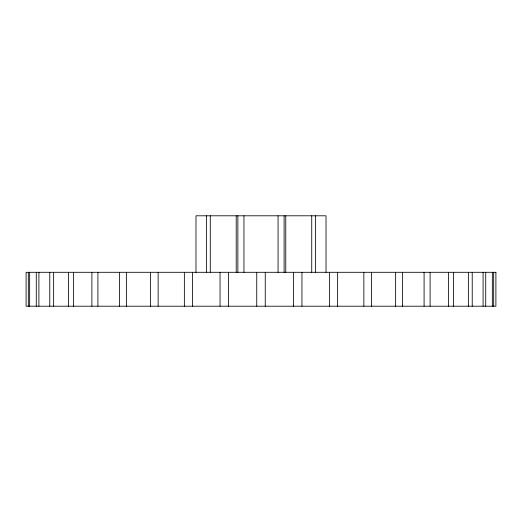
<?xml version="1.0" encoding="UTF-8"?>
<svg xmlns="http://www.w3.org/2000/svg" width="522" height="522" viewBox="0 0 522 522"><rect width="100%" height="100%" fill="white"/><g stroke="black" fill="none" stroke-linecap="round" stroke-linejoin="round"><path stroke-width="0.78" d="M493.675 272.301L493.675 306.205M492.344 272.301L492.344 306.205M485.721 272.301L485.721 306.205M483.091 272.301L483.091 306.205M472.227 272.301L472.227 306.205M468.364 272.301L468.364 306.205M453.54 272.301L453.54 306.205M448.535 272.301L448.535 306.205M430.108 272.301L430.108 306.205M424.092 272.301L424.092 306.205M402.514 272.301L402.514 306.205M395.63 272.301L395.63 306.205M371.436 272.301L371.436 306.205M363.854 272.301L363.854 306.205M337.636 272.301L337.636 306.205M329.539 272.301L329.539 306.205M326.015 272.301L326.015 215.795L195.985 215.795L195.985 272.301M315.471 215.795L315.471 272.301M311.725 215.795L311.725 272.301M301.951 272.301L301.951 306.205M293.547 272.301L293.547 306.205M285.782 215.795L285.782 272.301M284.118 215.795L284.118 272.301M278.056 215.795L278.056 272.301M265.254 272.301L265.254 306.205M256.746 272.301L256.746 306.205M243.944 215.795L243.944 272.301M237.882 215.795L237.882 272.301M236.218 215.795L236.218 272.301M228.453 272.301L228.453 306.205M220.049 272.301L220.049 306.205M210.275 215.795L210.275 272.301M206.529 215.795L206.529 272.301M192.461 272.301L192.461 306.205M184.364 272.301L184.364 306.205M158.146 272.301L158.146 306.205M150.564 272.301L150.564 306.205M126.37 272.301L126.37 306.205M119.486 272.301L119.486 306.205M97.908 272.301L97.908 306.205M91.892 272.301L91.892 306.205M73.465 272.301L73.465 306.205M68.46 272.301L68.46 306.205M53.636 272.301L53.636 306.205M49.773 272.301L49.773 306.205M38.909 272.301L38.909 306.205M36.279 272.301L36.279 306.205M29.656 272.301L29.656 306.205M28.325 272.301L28.325 306.205M495.9 272.301L26.1 272.301L26.1 306.205L495.9 306.205L495.9 272.301"/></g></svg>
